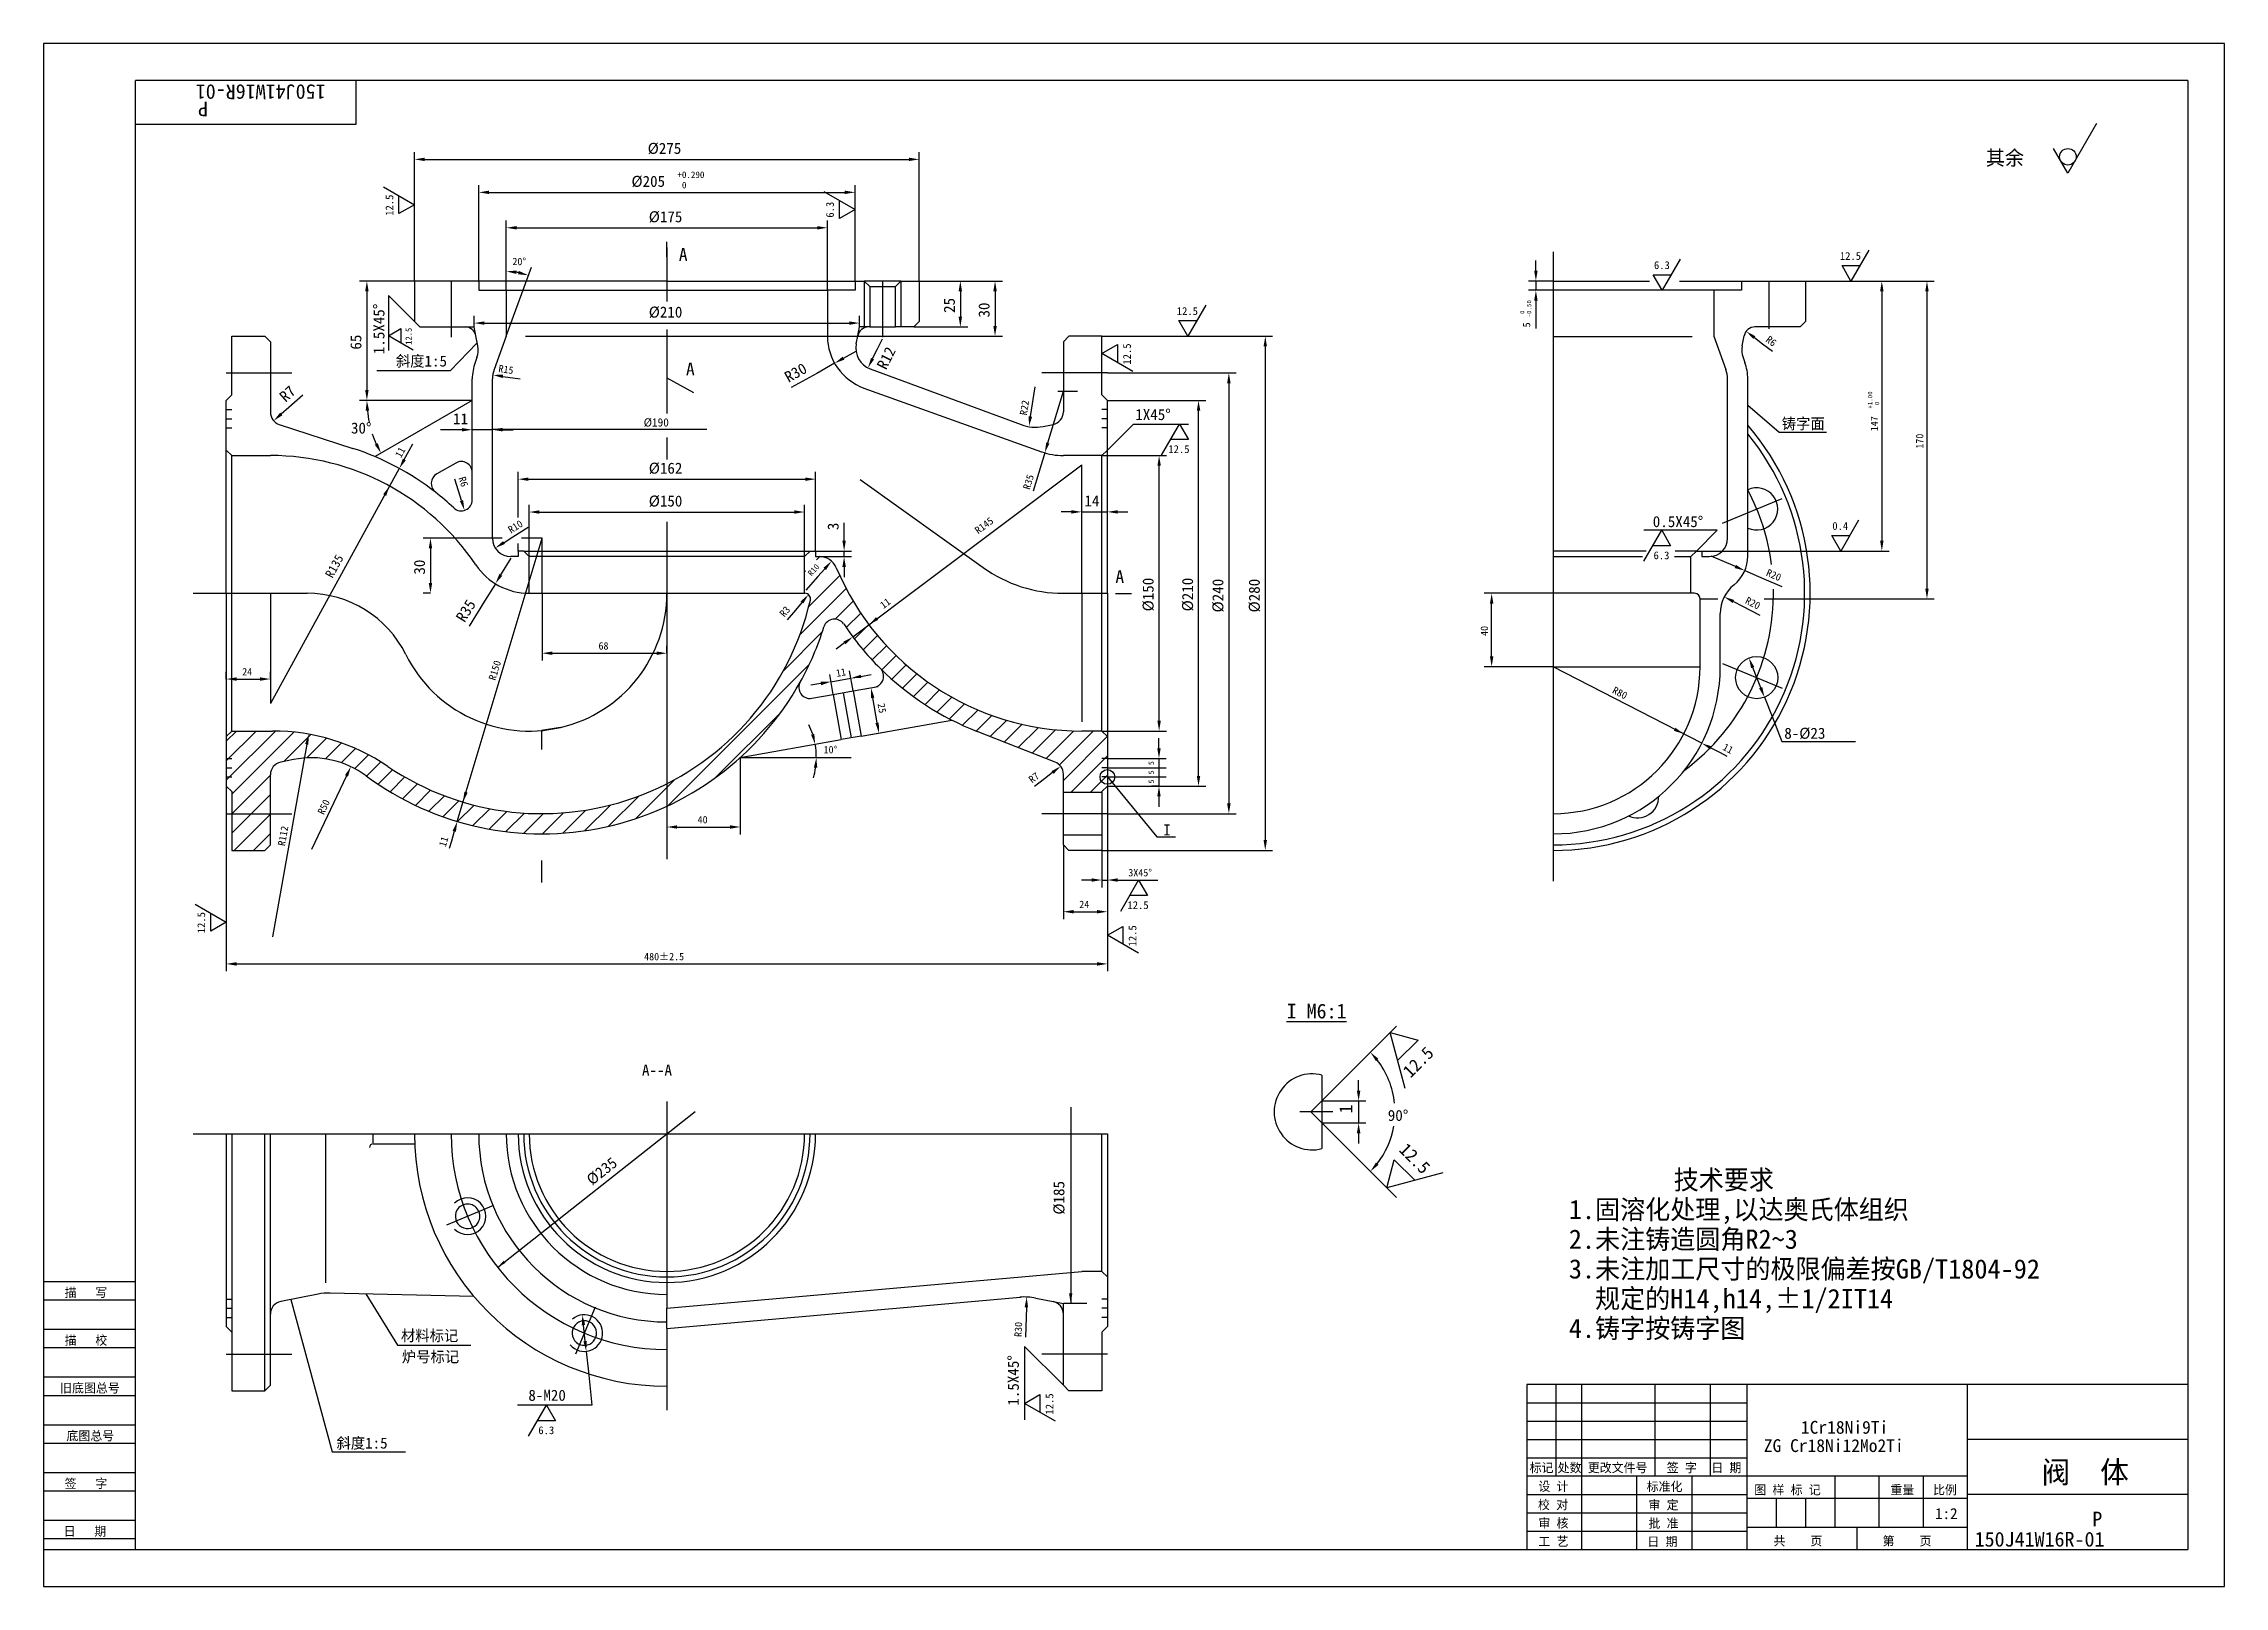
# Model space of a CAD drawing. Header units: metres. Extents: x 0 to 594, y 0 to 420.
import ezdxf

# ---------------------------------------------------------------- set-up
doc = ezdxf.new("R2010")
doc.units = ezdxf.units.M
for name, color, linetype in [('C', 6, 'Continuous'), ('D', 1, 'Continuous'), ('FL', 5, 'Continuous'), ('HA', 5, 'Continuous'), ('T', 7, 'Continuous'), ('TL', 4, 'Continuous')]:
    doc.layers.add(name, color=color, linetype=linetype)

# ---------------------------------------------------------------- blocks, each defined once
blk = doc.blocks.new('TUKUN2')
at = {"layer": 'FL'}
for p, q in [((0, 420), (0, 0)), ((594, 420), (0, 420)), ((594, 0), (594, 420)), ((0, 78), (25, 78)), ((0, 70), (25, 70)), ((0, 65), (25, 65)), ((0, 57), (25, 57)), ((412, 30), (412, 55)), ((419, 10), (419, 55)), ((439, 30), (439, 55)), ((454, 30), (454, 55)), ((0, 52), (25, 52)), ((404, 50), (464, 50)), ((0, 44), (25, 44)), ((404, 45), (464, 45)), ((0, 39), (25, 39)), ((404, 40), (464, 40)), ((0, 31), (25, 31)), ((404, 35), (464, 35)), ((449, 10), (449, 30)), ((0, 26), (25, 26)), ((404, 25), (464, 25)), ((0, 18), (25, 18)), ((404, 20), (464, 20)), ((0, 13), (25, 13)), ((404, 15), (464, 15)), ((0, 0), (594, 0))]:
    blk.add_line(p, q, dxfattribs=at)
at = {"layer": 'TL'}
for p, q in [((25, 10), (25, 410)), ((584, 410), (25, 410)), ((85, 410), (85, 398)), ((584, 410), (584, 10)), ((85, 398), (25, 398)), ((0, 83), (25, 83)), ((404, 55), (404, 10)), ((584, 55), (404, 55)), ((464, 10), (464, 55)), ((524, 10), (524, 55)), ((584, 40), (524, 40)), ((524, 30), (404, 30)), ((434, 10), (434, 30)), ((488, 16), (488, 30)), ((500, 16), (500, 30)), ((512, 16), (512, 30)), ((464, 24), (524, 24)), ((472, 16), (472, 24)), ((480, 16), (480, 24)), ((584, 25), (524, 25)), ((524, 16), (464, 16)), ((494, 10), (494, 16)), ((0, 10), (584, 10))]:
    blk.add_line(p, q, dxfattribs=at)
at = {"layer": 'T'}
for s, p in [('描   写', (5.74, 78.76)), ('描   校', (5.74, 65.76)), ('旧底图总号', (4.49, 52.76)), ('底图总号', (6.22, 39.76)), ('标记', (404.75, 31.07)), ('处数', (412.38, 31.07)), ('更改文件号', (420.61, 31.07)), ('签 字', (442.1, 31.07)), ('日 期', (454.23, 31.07)), ('签   字', (5.74, 26.76)), ('校 对', (407.05, 20.99)), ('设 计', (407.14, 25.99)), ('标准化', (436.65, 25.93)), ('审 定', (437.13, 20.93)), ('图 样 标 记', (465.95, 25.04)), ('重量', (503.03, 25.04)), ('比例', (514.64, 25.04)), ('审 核', (407.14, 15.99)), ('批 准', (437.13, 15.93)), ('日   期', (5.45, 13.76)), ('工 艺', (407.14, 10.99)), ('日 期', (436.84, 10.93)), ('共    页', (471.18, 11.13)), ('第    页', (500.9, 11.13))]:
    blk.add_text(s, height=2.5, dxfattribs=at).set_placement(p)

msp = doc.modelspace()

# ---------------------------------------------------------------- linework, layer by layer
for p, q in [((210.53, 279.47), (211.42, 280.36)), ((207.26, 276.2), (207.55, 276.49)), ((208.41, 266.75), (216.84, 275.18)), ((205.97, 259.01), (218.59, 271.62)), ((215.61, 263.34), (220.49, 268.22)), ((218.59, 261.02), (222.55, 264.98)), ((220.83, 257.95), (224.75, 261.87)), ((201.45, 249.18), (212.1, 259.83)), ((223.19, 255.01), (227.09, 258.91)), ((225.68, 252.2), (229.58, 256.09)), ((170.16, 212.58), (208.54, 250.96)), ((228.31, 249.52), (232.19, 253.41)), ((231.05, 246.96), (234.95, 250.86)), ((233.93, 244.54), (237.85, 248.45)), ((236.94, 242.24), (240.88, 246.18)), ((240.08, 240.08), (244.06, 244.06)), ((183.22, 220.35), (200.78, 237.9)), ((243.35, 238.05), (247.38, 242.08)), ((246.77, 236.16), (250.86, 240.26)), ((250.33, 234.42), (254.51, 238.6)), ((49.76, 219.46), (63.15, 232.86)), ((49.76, 224.77), (57.86, 232.86)), ((49.76, 230.07), (52.55, 232.86)), ((51.26, 215.66), (68.16, 232.56)), ((65.45, 224.55), (72.78, 231.88)), ((254.05, 232.84), (258.32, 237.11)), ((257.86, 231.34), (262.32, 235.8)), ((261.67, 229.85), (266.53, 234.71)), ((265.47, 228.35), (270.96, 233.83)), ((269.28, 226.86), (275.64, 233.21)), ((273.09, 225.36), (280.63, 232.9)), ((276.69, 223.66), (285.9, 232.86)), ((71.74, 225.54), (77.09, 230.89)), ((76.78, 225.28), (81.13, 229.62)), ((81.05, 224.23), (84.92, 228.11)), ((84.75, 222.63), (88.5, 226.38)), ((277.76, 219.42), (289.73, 231.39)), ((279.75, 216.11), (289.76, 226.12)), ((51.26, 210.36), (61.76, 220.86)), ((87.99, 220.57), (91.87, 224.45)), ((91.11, 218.38), (95.08, 222.36)), ((94.35, 216.33), (98.37, 220.35)), ((285.06, 216.11), (289.76, 220.82)), ((51.26, 205.05), (61.76, 215.55)), ((97.74, 214.41), (101.81, 218.49)), ((101.26, 212.63), (105.41, 216.78)), ((104.93, 211), (109.17, 215.24)), ((108.76, 209.53), (113.1, 213.87)), ((153.9, 206.94), (162.12, 215.15)), ((161.29, 209.02), (171.94, 219.67)), ((51.87, 200.36), (61.76, 210.25)), ((112.76, 208.22), (117.23, 212.69)), ((116.94, 207.1), (121.56, 211.72)), ((121.32, 206.17), (126.13, 210.99)), ((125.92, 205.47), (130.97, 210.52)), ((130.77, 205.02), (136.12, 210.37)), ((135.92, 204.86), (141.65, 210.6)), ((141.42, 205.06), (147.68, 211.32)), ((147.37, 205.71), (154.38, 212.71)), ((57.18, 200.36), (61.76, 204.95))]:
    msp.add_line(p, q)
at = {"layer": 'C'}
for p, q in [((169.76, 364.47), (169.76, 349.84)), ((411.18, 363.36), (411.18, 210.36)), ((111.01, 355.36), (111.01, 340.12)), ((228.51, 355.36), (228.51, 340.12)), ((469.93, 355.36), (469.93, 342.4)), ((169.76, 342.17), (169.76, 319.32)), ((49.76, 330.36), (67.65, 330.36)), ((289.76, 330.36), (271.86, 330.36)), ((49.76, 320.36), (51.26, 320.36)), ((49.76, 317.86), (51.26, 317.86)), ((49.76, 315.36), (51.26, 315.36)), ((289.76, 320.36), (288.26, 320.36)), ((289.76, 317.86), (288.26, 317.86)), ((289.76, 315.36), (288.26, 315.36)), ((169.76, 312.78), (169.76, 306.75)), ((222.42, 301.38), (255.92, 277.38)), ((457.32, 289.47), (473.54, 296.2)), ((169.76, 289.81), (169.76, 198)), ((40.76, 270.36), (71.79, 270.36)), ((277.76, 270.36), (289.76, 270.36)), ((457.32, 251.26), (473.54, 244.53)), ((217.78, 243.3), (219.95, 230.99)), ((49.76, 225.36), (51.26, 225.36)), ((49.76, 222.86), (51.26, 222.86)), ((49.76, 220.36), (51.26, 220.36)), ((289.76, 225.36), (288.26, 225.36)), ((289.76, 222.86), (288.26, 222.86)), ((289.76, 220.36), (288.26, 220.36)), ((49.76, 210.36), (67.65, 210.36)), ((289.76, 210.36), (271.86, 210.36)), ((411.18, 210.36), (411.18, 204.86)), ((411.18, 204.86), (411.18, 192)), ((169.76, 132), (169.76, 75.73)), ((40.76, 123.23), (169.76, 123.23)), ((169.76, 123.23), (289.76, 123.23)), ((122.51, 103.66), (109.71, 98.35)), ((49.76, 78.23), (51.26, 78.23)), ((289.76, 78.23), (288.26, 78.23)), ((49.76, 75.73), (51.26, 75.73)), ((49.76, 73.23), (51.26, 73.23)), ((150.19, 75.98), (144.88, 63.18)), ((169.76, 70.21), (169.76, 75.73)), ((289.76, 75.73), (288.26, 75.73)), ((289.76, 73.23), (288.26, 73.23)), ((169.76, 70.21), (169.76, 48)), ((49.76, 63.23), (67.65, 63.23)), ((289.76, 63.23), (271.86, 63.23))]:
    msp.add_line(p, q, dxfattribs=at)
msp.add_lwpolyline([(351.18, 129.18), (342.18, 129.18)], dxfattribs=at)
for centre, radius, start, end in [((411.18, 270.36), 60, 7.5, 27.95), ((277.76, 307.86), 37.5, 234.38, 270), ((71.79, 240.36), 30, 26.39, 90), ((132.26, 270.36), 37.5, 206.39, 0), ((411.18, 270.36), 60, 306.48, 1.07), ((169.76, 123.23), 58.75, 180, 270)]:
    msp.add_arc(centre, radius, start, end, dxfattribs=at)
at = {"layer": 'D'}
for p, q in [((559.18, 398.22), (551.38, 384.7)), ((101.01, 355.36), (101.01, 390.49)), ((103.81, 388.49), (235.71, 388.49)), ((238.51, 355.36), (238.51, 390.49)), ((551.38, 384.7), (547.47, 391.46)), ((92.56, 381.04), (101.01, 376.16)), ((118.51, 355.36), (118.51, 381.51)), ((221.01, 355.36), (221.01, 381.51)), ((96.78, 373.73), (96.78, 378.6)), ((101.01, 376.16), (96.78, 373.73)), ((121.31, 379.51), (218.21, 379.51)), ((212.56, 379.73), (221.01, 374.85)), ((216.78, 372.41), (216.78, 377.29)), ((221.01, 374.85), (216.78, 372.41)), ((126.01, 352.86), (126.01, 371.87)), ((128.81, 369.87), (210.71, 369.87)), ((213.51, 352.86), (213.51, 371.87)), ((497.17, 363.81), (492.29, 355.36)), ((126.01, 340.36), (132.85, 359.16)), ((406.47, 358.16), (406.47, 360.96)), ((440.85, 352.86), (438.41, 357.09)), ((438.41, 357.09), (443.29, 357.09)), ((445.73, 361.31), (440.85, 352.86)), ((489.85, 359.59), (494.73, 359.59)), ((492.29, 355.36), (489.85, 359.59)), ((101.01, 355.36), (86.05, 355.36)), ((88.05, 352.56), (88.05, 325.66)), ((93.94, 351.44), (93.94, 336.44)), ((95.35, 350.02), (93.94, 351.44)), ((238.51, 355.36), (251.7, 355.36)), ((249.7, 352.56), (249.7, 345.66)), ((251.7, 355.36), (261.15, 355.36)), ((259.15, 352.56), (259.15, 343.15)), ((411.18, 355.36), (404.47, 355.36)), ((411.18, 352.86), (404.47, 352.86)), ((406.47, 355.36), (406.47, 352.86)), ((479.93, 355.36), (502.69, 355.36)), ((500.69, 352.56), (500.69, 284.66)), ((502.69, 355.36), (514.99, 355.36)), ((512.99, 352.56), (512.99, 271.66)), ((97.47, 347.9), (95.35, 350.02)), ((101.01, 344.36), (97.47, 347.9)), ((117.26, 342.86), (117.26, 345.92)), ((222.26, 342.86), (222.26, 345.92)), ((311.68, 340.36), (309.24, 344.59)), ((309.24, 344.59), (314.12, 344.59)), ((316.56, 348.81), (311.68, 340.36)), ((406.47, 350.06), (406.47, 347.26)), ((406.47, 347.26), (406.47, 345.84)), ((406.47, 345.84), (406.47, 342.42)), ((93.94, 340.46), (97.32, 342.41)), ((100.7, 336.55), (93.94, 340.46)), ((97.32, 342.41), (97.32, 338.51)), ((114.8, 342.86), (117.26, 342.86)), ((117.74, 340.45), (117.26, 342.86)), ((120.06, 343.92), (219.46, 343.92)), ((205.16, 340.35), (261.15, 340.35)), ((221.78, 340.45), (222.26, 342.86)), ((224.72, 342.86), (222.26, 342.86)), ((227.05, 336.75), (228.49, 339.64)), ((237.01, 342.86), (251.7, 342.86)), ((288.26, 340.36), (334.76, 340.36)), ((465.98, 339.99), (468.22, 338.3)), ((118.11, 338.58), (110.74, 330.91)), ((215.44, 332.99), (210.57, 330.24)), ((217.88, 334.37), (221.34, 336.32)), ((225.8, 334.24), (227.05, 336.75)), ((288.26, 335.65), (292.48, 338.08)), ((296.71, 330.77), (288.26, 335.65)), ((292.48, 338.08), (292.48, 333.21)), ((332.76, 337.56), (332.76, 203.16)), ((468.22, 338.3), (470.87, 336.29)), ((110.74, 330.91), (90.74, 330.91)), ((125.11, 329.41), (129.76, 328.74)), ((210.57, 330.24), (203.65, 326.34)), ((289.76, 330.36), (324.84, 330.36)), ((322.84, 327.56), (322.84, 213.16)), ((64.74, 319.18), (66.83, 321.04)), ((66.83, 321.04), (70.63, 324.43)), ((116.76, 322.86), (86.05, 322.86)), ((268.8, 318.49), (270.06, 326.59)), ((273.52, 311.29), (277.76, 325.36)), ((276.26, 325.36), (281.61, 325.36)), ((289.76, 322.86), (316.58, 322.86)), ((464.18, 321.56), (472.72, 314.22)), ((111.16, 314.88), (108.07, 314.88)), ((113.96, 314.88), (111.16, 314.88)), ((122.26, 314.88), (116.76, 314.88)), ((180.65, 314.96), (122.26, 314.96)), ((125.06, 314.88), (127.86, 314.88)), ((289.76, 309.36), (296.83, 316.44)), ((296.83, 316.44), (311.83, 316.44)), ((304.51, 307.99), (309.39, 316.44)), ((309.39, 316.44), (311.83, 312.21)), ((314.58, 220.66), (314.58, 320.06)), ((98.25, 306.8), (99.6, 309.26)), ((99.6, 309.26), (100.6, 311.09)), ((311.83, 312.21), (306.95, 312.21)), ((472.72, 314.22), (485.64, 314.22)), ((96.88, 304.36), (61.76, 240.36)), ((129.26, 290.97), (129.26, 303.43)), ((210.26, 281.86), (210.26, 303.43)), ((220.4, 258.51), (282.76, 305.36)), ((271.1, 303.24), (269.57, 298.14)), ((272.72, 308.61), (271.1, 303.24)), ((288.26, 307.86), (305.84, 307.86)), ((303.84, 235.66), (303.84, 305.06)), ((113, 298.28), (112.03, 301.46)), ((113.82, 295.6), (113, 298.28)), ((132.06, 301.43), (207.46, 301.43)), ((132.26, 280.36), (132.26, 294.48)), ((135.06, 292.48), (204.46, 292.48)), ((207.26, 280.36), (207.26, 294.48)), ((279.96, 292.52), (277.16, 292.52)), ((282.76, 292.52), (282.76, 294.52)), ((282.76, 292.52), (289.76, 292.52)), ((289.76, 292.52), (289.76, 294.52)), ((292.56, 292.52), (295.36, 292.52)), ((124.88, 285.36), (103.37, 285.36)), ((112.66, 208.25), (135.76, 285.36)), ((125.4, 284.19), (127.77, 285.69)), ((127.77, 285.69), (131.94, 288.34)), ((135.76, 285.36), (130.18, 285.36)), ((135.76, 270.36), (135.76, 285.36)), ((218.04, 287.46), (218.04, 289.55)), ((218.04, 284.66), (218.04, 287.46)), ((455.84, 287.52), (435.84, 287.52)), ((435.85, 279.07), (440.73, 287.52)), ((440.73, 287.52), (443.17, 283.3)), ((450.18, 281.86), (455.84, 287.52)), ((489.49, 281.86), (487.05, 286.09)), ((487.05, 286.09), (491.93, 286.09)), ((494.37, 290.31), (489.49, 281.86)), ((105.37, 282.56), (105.37, 273.16)), ((124.53, 275.36), (127.33, 279.9)), ((129.26, 281.86), (129.26, 283.92)), ((210.26, 281.86), (220.04, 281.86)), ((210.26, 280.36), (220.04, 280.36)), ((218.04, 280.36), (218.04, 281.86)), ((443.17, 283.3), (438.29, 283.3)), ((451.68, 281.86), (502.69, 281.86)), ((460.8, 277.64), (454.18, 280.48)), ((210.9, 274.92), (207.63, 271.21)), ((212.76, 277.01), (210.9, 274.92)), ((218.04, 277.56), (218.04, 274.76)), ((463.37, 276.54), (468.52, 274.34)), ((468.52, 274.34), (473.42, 272.24)), ((61.76, 270.36), (61.76, 240.36)), ((105.37, 270.36), (103.37, 270.36)), ((120.11, 268.21), (115.94, 261.45)), ((123.06, 272.97), (120.11, 268.21)), ((135.76, 270.36), (135.76, 252.04)), ((206.55, 267.87), (204.76, 265.72)), ((411.18, 270.36), (392.42, 270.36)), ((394.42, 253.16), (394.42, 267.56)), ((451.18, 268.86), (456.02, 268.86)), ((460.26, 268.12), (462.76, 266.86)), ((468.62, 268.86), (514.99, 268.86)), ((204.76, 265.72), (202.56, 263.09)), ((462.76, 266.86), (467.51, 264.44)), ((169.76, 254.04), (169.76, 256.04)), ((218.16, 256.83), (215.92, 255.14)), ((138.56, 254.04), (166.96, 254.04)), ((411.18, 250.36), (392.42, 250.36)), ((451.64, 229.55), (411.18, 250.36)), ((411.18, 250.36), (451.18, 250.36)), ((467.7, 244.66), (465.53, 250.15)), ((49.76, 247.01), (49.76, 249.01)), ((52.56, 247.01), (58.96, 247.01)), ((61.76, 247.01), (61.76, 249.01)), ((211.71, 245.8), (208.95, 245.32)), ((215.08, 242.82), (214.12, 248.26)), ((214.46, 246.29), (219.88, 247.24)), ((220.49, 243.78), (219.53, 249.21)), ((220.49, 243.78), (227.32, 244.98)), ((222.64, 247.73), (225.4, 248.22)), ((227.04, 235.08), (225.84, 241.87)), ((468.73, 242.06), (470.79, 236.85)), ((222.66, 231.47), (229.49, 232.67)), ((288.26, 232.86), (305.84, 232.86)), ((470.79, 236.85), (473.49, 230.04)), ((71.68, 229.24), (62.35, 176.86)), ((303.8, 228.16), (303.8, 230.96)), ((454.13, 228.27), (456.62, 226.99)), ((456.62, 226.99), (458.48, 226.03)), ((473.49, 230.04), (493.49, 230.04)), ((82.49, 220.63), (72.99, 200.57)), ((189.76, 225.66), (219.98, 225.66)), ((189.76, 225.66), (189.76, 204.73)), ((272.6, 219.86), (269.88, 217.77)), ((274.81, 221.57), (272.6, 219.86)), ((289.76, 225.36), (305.8, 225.36)), ((289.76, 222.86), (305.8, 222.86)), ((289.76, 220.36), (303.26, 204.02)), ((289.76, 220.36), (305.8, 220.36)), ((303.8, 225.36), (303.8, 217.86)), ((49.76, 217.86), (49.76, 167.46)), ((289.76, 217.86), (289.76, 190.3)), ((289.76, 217.86), (316.58, 217.86)), ((303.8, 217.86), (301.8, 217.86)), ((303.8, 215.06), (303.8, 212.26)), ((169.76, 212.4), (169.76, 204.73)), ((289.76, 210.36), (324.84, 210.36)), ((111.06, 202.88), (110.46, 200.88)), ((111.86, 205.57), (111.06, 202.88)), ((172.56, 206.73), (186.96, 206.73)), ((303.26, 204.02), (308.26, 204.02)), ((277.76, 201.86), (277.76, 181.67)), ((288.26, 200.36), (334.76, 200.36)), ((288.26, 200.36), (288.26, 190.3)), ((285.46, 192.3), (282.66, 192.3)), ((288.26, 192.3), (289.76, 192.3)), ((289.76, 190.3), (289.76, 181.67)), ((292.56, 192.3), (295.36, 192.3)), ((293.38, 183.85), (298.26, 192.3)), ((295.36, 192.3), (303.45, 192.3)), ((298.26, 192.3), (300.7, 188.07)), ((41.31, 185.73), (49.76, 180.85)), ((300.7, 188.07), (295.82, 188.07)), ((45.53, 178.41), (45.53, 183.29)), ((49.76, 180.85), (45.53, 178.41)), ((280.56, 183.67), (286.96, 183.67)), ((289.76, 181.67), (289.76, 167.46)), ((289.76, 177.25), (293.98, 179.69)), ((293.98, 179.69), (293.98, 174.81)), ((298.21, 172.37), (289.76, 177.25)), ((52.56, 169.46), (286.96, 169.46)), ((348.18, 132.18), (368.52, 152.52)), ((366.76, 150.76), (374.39, 148.72)), ((370.85, 135.5), (366.76, 150.76)), ((374.39, 148.72), (368.81, 143.13)), ((358.18, 134.98), (358.18, 137.78)), ((348.18, 132.18), (360.18, 132.18)), ((358.18, 132.18), (358.18, 126.18)), ((123.63, 86.84), (177.45, 129.29)), ((279.76, 130.46), (279.76, 76.98)), ((348.18, 126.18), (368.52, 105.85)), ((348.18, 126.18), (360.18, 126.18)), ((358.18, 123.38), (358.18, 120.58)), ((365.84, 108.52), (367.89, 116.16)), ((367.89, 116.16), (373.48, 110.57)), ((381.11, 112.61), (365.84, 108.52)), ((67.3, 78.09), (78.6, 36.59)), ((87.75, 79.64), (96.41, 65.62)), ((274.94, 77.54), (277.76, 76.98)), ((267.59, 73.17), (267.41, 67.85)), ((267.68, 75.97), (267.59, 73.17)), ((277.76, 74.11), (277.76, 76.98)), ((284.16, 76.98), (277.76, 76.98)), ((96.41, 65.62), (116.41, 65.62)), ((147.51, 66.76), (147.04, 71.14)), ((147.8, 63.98), (148.4, 58.41)), ((267.15, 65.33), (267.15, 45.33)), ((277.76, 54.73), (267.15, 65.33)), ((148.4, 58.41), (149.36, 49.32)), ((149.36, 49.32), (129.06, 49.32)), ((132.1, 40.87), (136.98, 49.32)), ((136.98, 49.32), (139.41, 45.1)), ((267.15, 49.82), (271.38, 52.26)), ((275.6, 44.94), (267.15, 49.82)), ((271.38, 52.26), (271.38, 47.38)), ((139.41, 45.1), (134.54, 45.1)), ((78.6, 36.59), (98.6, 36.59))]:
    msp.add_line(p, q, dxfattribs=at)
for centre, radius in [((551.38, 389.2), 2.25), ((289.76, 220.36), 2)]:
    msp.add_circle(centre, radius, dxfattribs=at)
for centre, radius, start, end in [((126.01, 340.36), 17.62, 79.11, 80.89), ((116.76, 322.86), 28.71, 185.59, 191.9), ((116.76, 322.86), 28.71, 198.48, 204.41), ((189.76, 225.66), 20.71, 17.75, 25.51), ((189.76, 225.66), 20.71, 0, 10), ((189.76, 225.66), 20.71, 344.49, 352.25), ((345.18, 129.18), 22.93, 5.83, 38), ((345.18, 129.18), 22.93, 322, 350.18)]:
    msp.add_arc(centre, radius, start, end, dxfattribs=at)
for points in [[(103.81, 388.96), (103.81, 388.03), (101.01, 388.49)], [(235.71, 388.96), (235.71, 388.03), (238.51, 388.49)], [(121.31, 379.98), (121.31, 379.05), (118.51, 379.51)], [(218.21, 379.98), (218.21, 379.05), (221.01, 379.51)], [(128.81, 370.33), (128.81, 369.4), (126.01, 369.87)], [(210.71, 370.33), (210.71, 369.4), (213.51, 369.87)], [(128.76, 357.3), (128.84, 358.23), (126.01, 357.99)], [(129.46, 358.12), (129.21, 357.22), (132.04, 356.93)], [(406, 358.16), (406.93, 358.16), (406.47, 355.36)], [(87.59, 352.56), (88.52, 352.56), (88.05, 355.36)], [(249.23, 352.56), (250.16, 352.56), (249.7, 355.36)], [(258.69, 352.56), (259.62, 352.56), (259.15, 355.36)], [(406, 350.06), (406.93, 350.06), (406.47, 352.86)], [(500.23, 352.56), (501.16, 352.56), (500.69, 355.36)], [(512.53, 352.56), (513.46, 352.56), (512.99, 355.36)], [(249.23, 345.66), (250.16, 345.66), (249.7, 342.86)], [(120.06, 344.39), (120.06, 343.46), (117.26, 343.92)], [(219.46, 344.39), (219.46, 343.46), (222.26, 343.92)], [(258.69, 343.15), (259.62, 343.15), (259.15, 340.35)], [(332.29, 337.56), (333.22, 337.56), (332.76, 340.36)], [(465.7, 339.61), (466.26, 340.36), (463.75, 341.67)], [(218.11, 333.96), (217.65, 334.78), (215.44, 332.99)], [(226.21, 334.04), (225.38, 334.45), (224.54, 331.74)], [(125.04, 328.95), (125.17, 329.87), (122.34, 329.81)], [(322.37, 327.56), (323.31, 327.56), (322.84, 330.36)], [(87.59, 325.66), (88.52, 325.66), (88.05, 322.86)], [(87.72, 320.05), (88.66, 320.09), (88.05, 322.86)], [(314.11, 320.06), (315.05, 320.06), (314.58, 322.86)], [(65.05, 318.83), (64.43, 319.53), (62.64, 317.32)], [(113.96, 315.35), (113.96, 314.42), (116.76, 314.88)], [(125.06, 314.51), (122.26, 314.96), (125.06, 315.41)], [(125.06, 315.35), (125.06, 314.42), (122.26, 314.88)], [(269.26, 318.42), (268.34, 318.56), (268.37, 315.72)], [(91.03, 311.22), (90.2, 310.79), (91.9, 308.51)], [(273.97, 311.15), (273.08, 311.42), (272.72, 308.61)], [(97.84, 307.03), (98.66, 306.58), (96.9, 304.35)], [(303.38, 305.06), (304.31, 305.06), (303.84, 307.86)], [(93.3, 296.86), (92.48, 297.31), (94.23, 299.54)], [(132.06, 301.89), (132.06, 300.96), (129.26, 301.43)], [(207.46, 301.89), (207.46, 300.96), (210.26, 301.43)], [(113.37, 295.46), (114.26, 295.74), (114.63, 292.92)], [(135.06, 292.95), (135.06, 292.01), (132.26, 292.48)], [(204.46, 292.95), (204.46, 292.01), (207.26, 292.48)], [(279.96, 292.98), (279.96, 292.05), (282.76, 292.52)], [(292.56, 292.98), (292.56, 292.05), (289.76, 292.52)], [(104.91, 282.56), (105.84, 282.56), (105.37, 285.36)], [(125.65, 283.79), (125.15, 284.58), (123.04, 282.69)], [(217.57, 284.66), (218.51, 284.66), (218.04, 281.86)], [(217.57, 277.56), (218.51, 277.56), (218.04, 280.36)], [(500.23, 284.66), (501.16, 284.66), (500.69, 281.86)], [(124.92, 275.11), (124.13, 275.6), (123.06, 272.97)], [(213.11, 276.7), (212.41, 277.32), (214.61, 279.11)], [(460.62, 277.22), (460.98, 278.07), (463.37, 276.54)], [(104.91, 273.16), (105.84, 273.16), (105.37, 270.36)], [(206.91, 267.57), (206.19, 268.17), (208.34, 270.02)], [(393.96, 267.56), (394.89, 267.56), (394.42, 270.36)], [(460.05, 267.71), (460.47, 268.54), (457.76, 269.39)], [(512.53, 271.66), (513.46, 271.66), (512.99, 268.86)], [(227.32, 263.12), (226.76, 263.87), (224.8, 261.81)], [(217.88, 257.2), (218.44, 256.45), (220.4, 258.51)], [(138.56, 254.51), (138.56, 253.57), (135.76, 254.04)], [(166.96, 254.51), (166.96, 253.57), (169.76, 254.04)], [(393.96, 253.16), (394.89, 253.16), (394.42, 250.36)], [(465.09, 249.97), (465.96, 250.32), (464.5, 252.75)], [(52.56, 247.47), (52.56, 246.54), (49.76, 247.01)], [(58.96, 247.47), (58.96, 246.54), (61.76, 247.01)], [(211.63, 246.26), (211.79, 245.34), (214.46, 246.29)], [(222.56, 248.19), (222.72, 247.27), (219.88, 247.24)], [(226.3, 241.96), (225.38, 241.79), (225.35, 244.63)], [(467.27, 244.49), (468.13, 244.83), (468.73, 242.06)], [(72.14, 229.16), (71.22, 229.32), (72.17, 232)], [(209.93, 232.09), (209.03, 231.87), (210.15, 229.26)], [(227.49, 235.16), (226.58, 235), (227.52, 232.32)], [(303.38, 235.66), (304.31, 235.66), (303.84, 232.86)], [(444.05, 232.93), (444.47, 233.76), (446.75, 232.06)], [(303.34, 228.16), (304.27, 228.16), (303.8, 225.36)], [(454.34, 228.68), (453.92, 227.85), (451.64, 229.55)], [(82.91, 220.43), (82.07, 220.83), (83.69, 223.16)], [(209.81, 222.9), (210.74, 222.84), (210.47, 225.66)], [(275.1, 221.2), (274.53, 221.94), (277.03, 223.28)], [(314.11, 220.66), (315.05, 220.66), (314.58, 217.86)], [(115.49, 216.07), (114.6, 216.33), (114.24, 213.52)], [(303.34, 215.06), (304.27, 215.06), (303.8, 217.86)], [(111.41, 205.7), (112.31, 205.43), (112.66, 208.25)], [(322.37, 213.16), (323.31, 213.16), (322.84, 210.36)], [(172.56, 207.2), (172.56, 206.27), (169.76, 206.73)], [(186.96, 207.2), (186.96, 206.27), (189.76, 206.73)], [(332.29, 203.16), (333.22, 203.16), (332.76, 200.36)], [(285.46, 192.76), (285.46, 191.83), (288.26, 192.3)], [(292.56, 192.76), (292.56, 191.83), (289.76, 192.3)], [(280.56, 184.13), (280.56, 183.2), (277.76, 183.67)], [(286.96, 184.13), (286.96, 183.2), (289.76, 183.67)], [(52.56, 169.93), (52.56, 168.99), (49.76, 169.46)], [(286.96, 169.93), (286.96, 168.99), (289.76, 169.46)], [(362.9, 142.99), (363.6, 143.61), (361.4, 145.4)], [(357.71, 134.98), (358.65, 134.98), (358.18, 132.18)], [(357.71, 123.38), (358.65, 123.38), (358.18, 126.18)], [(363.6, 114.76), (362.9, 115.37), (361.4, 112.97)], [(125.33, 88.68), (123.63, 86.84), (125.81, 88.06)], [(268.15, 75.96), (267.21, 75.99), (267.77, 78.77)], [(280.21, 79.78), (279.76, 76.98), (279.31, 79.78)], [(146.58, 71.09), (147.51, 71.19), (146.75, 73.92)], [(147.04, 66.71), (147.97, 66.81), (147.8, 63.98)]]:
    msp.add_solid(points, dxfattribs=at)
at = {"layer": 'FL'}
for p, q in [((223.51, 355.36), (223.51, 342.61)), ((233.51, 355.36), (233.51, 342.86))]:
    msp.add_line(p, q, dxfattribs=at)
for centre, start, end in [((115.48, 100.75), 225, 135), ((147.28, 68.95), 220, 130)]:
    msp.add_arc(centre, 5, start, end, dxfattribs=at)
at = {"layer": 'HA'}
msp.add_arc((345.53, 129.18), 10.35, 75.14, 284.86, dxfattribs=at)
at = {"layer": 'TL'}
for p, q in [((169.76, 362), (169.76, 366)), ((118.51, 355.36), (101.01, 355.36)), ((101.01, 355.36), (101.01, 344.36)), ((169.76, 355.36), (118.51, 355.36)), ((118.51, 355.36), (118.51, 352.86)), ((118.51, 352.86), (126.01, 352.86)), ((126.01, 352.86), (213.51, 352.86)), ((126.01, 352.86), (126.01, 340.36)), ((169.76, 355.36), (221.01, 355.36)), ((213.51, 352.86), (213.51, 340.36)), ((221.01, 352.86), (213.51, 352.86)), ((221.01, 355.36), (223.51, 355.36)), ((221.01, 355.36), (221.01, 352.86)), ((225.01, 353.86), (223.51, 355.36)), ((233.51, 355.36), (223.51, 355.36)), ((225.01, 353.86), (225.01, 342.86)), ((225.01, 353.86), (232.01, 353.86)), ((232.01, 353.86), (233.51, 355.36)), ((232.01, 342.86), (232.01, 353.86)), ((233.51, 355.36), (238.51, 355.36)), ((238.51, 355.36), (238.51, 344.36)), ((411.18, 355.36), (437.42, 355.36)), ((454.93, 352.86), (411.18, 352.86)), ((445.59, 355.36), (462.43, 355.36)), ((454.93, 352.86), (454.93, 340.36)), ((462.43, 352.86), (454.93, 352.86)), ((462.43, 355.36), (479.93, 355.36)), ((462.43, 355.36), (462.43, 352.86)), ((479.93, 355.36), (479.93, 344.36)), ((51.26, 340.36), (60.26, 340.36)), ((51.26, 324.36), (51.26, 340.36)), ((61.76, 338.86), (60.26, 340.36)), ((61.76, 338.86), (61.76, 319.65)), ((102.51, 342.86), (101.01, 344.36)), ((102.51, 342.86), (114.8, 342.86)), ((118.28, 337.76), (117.74, 340.45)), ((126.01, 340.36), (122.71, 331.3)), ((131.24, 340.35), (205.16, 340.35)), ((221.34, 338.28), (221.78, 340.45)), ((225.01, 342.86), (224.72, 342.86)), ((225.01, 342.86), (232.01, 342.86)), ((237.01, 342.86), (232.01, 342.86)), ((237.01, 342.86), (238.51, 344.36)), ((277.76, 338.86), (279.26, 340.36)), ((277.76, 338.86), (277.76, 319.78)), ((288.26, 340.36), (279.26, 340.36)), ((288.26, 324.36), (288.26, 340.36)), ((449.05, 340.21), (411.18, 340.21)), ((454.93, 340.36), (458.23, 331.3)), ((462.66, 337.76), (463.2, 340.45)), ((478.43, 342.86), (466.14, 342.86)), ((478.43, 342.86), (479.93, 344.36)), ((118.03, 334.53), (117.54, 333.19)), ((169.76, 334), (169.76, 329)), ((462.91, 334.53), (463.4, 333.19)), ((116.76, 303.23), (116.76, 328.74)), ((122.26, 285.36), (122.26, 328.74)), ((169.76, 329), (177, 325)), ((225.14, 331.48), (266.24, 316.28)), ((458.68, 285.36), (458.68, 328.74)), ((464.18, 303.23), (464.18, 328.74)), ((49.76, 322.86), (51.26, 324.36)), ((49.76, 309.36), (49.76, 322.86)), ((116.76, 322.86), (90.27, 307.57)), ((223.45, 326.24), (271.85, 308.89)), ((289.76, 322.86), (288.26, 324.36)), ((289.76, 309.36), (289.76, 322.86)), ((64.18, 316.32), (84.26, 309.81)), ((272.22, 315.81), (274.94, 316.35)), ((49.76, 270.36), (49.76, 309.36)), ((51.26, 307.86), (49.76, 309.36)), ((288.26, 307.86), (289.76, 309.36)), ((289.76, 270.36), (289.76, 309.36)), ((51.26, 232.86), (51.26, 307.86)), ((51.26, 307.86), (61.76, 307.86)), ((112.26, 305.83), (107.07, 302.84)), ((116.76, 295.79), (116.76, 303.23)), ((288.26, 307.86), (277.76, 307.86)), ((282.76, 270.36), (282.76, 305.36)), ((288.26, 232.86), (288.26, 307.86)), ((464.18, 280.48), (464.18, 303.23)), ((129.26, 280.36), (127.26, 280.36)), ((130.76, 281.86), (129.26, 281.86)), ((129.26, 281.86), (129.26, 280.36)), ((130.76, 281.86), (208.76, 281.86)), ((132.26, 280.36), (130.76, 281.86)), ((207.26, 280.36), (132.26, 280.36)), ((132.26, 270.36), (132.26, 280.36)), ((207.26, 280.36), (208.76, 281.86)), ((207.26, 270.36), (207.26, 280.36)), ((208.76, 281.86), (210.26, 281.86)), ((210.26, 281.86), (210.26, 280.36)), ((210.26, 280.36), (211.3, 280.36)), ((436.46, 281.86), (411.18, 281.86)), ((411.18, 280.36), (435.55, 280.36)), ((444.23, 280.36), (448.68, 280.36)), ((450.18, 281.86), (444.4, 281.86)), ((448.68, 280.36), (450.18, 281.86)), ((448.68, 270.36), (448.68, 280.36)), ((450.18, 281.86), (451.68, 281.86)), ((451.68, 281.86), (451.68, 280.36)), ((451.68, 280.36), (453.68, 280.36)), ((49.76, 270.36), (49.76, 231.36)), ((132.26, 270.36), (132.25, 270.36)), ((132.26, 270.36), (207.26, 270.36)), ((207.26, 270.36), (207.38, 270.36)), ((282.76, 270.36), (282.76, 235.36)), ((289.76, 270.36), (289.76, 231.36)), ((291.93, 270.28), (296.33, 270.28)), ((448.68, 270.36), (411.18, 270.36)), ((448.68, 270.36), (448.69, 270.36)), ((449.68, 270.36), (448.68, 270.36)), ((451.18, 250.36), (451.18, 268.86)), ((456.68, 250.36), (456.68, 264.86)), ((215.08, 242.82), (220.49, 243.78)), ((220.49, 243.78), (226.33, 244.81)), ((220.49, 243.78), (222.66, 231.47)), ((209.23, 241.79), (215.08, 242.82)), ((215.08, 242.82), (217.25, 230.51)), ((51.26, 232.86), (49.76, 231.36)), ((51.26, 232.86), (62.35, 232.86)), ((140.81, 233.85), (135.64, 233.02)), ((135.64, 233.02), (135.64, 227.85)), ((222.66, 231.47), (247.42, 235.83)), ((275.54, 224.4), (254.24, 232.77)), ((288.26, 232.86), (282.76, 232.86)), ((288.26, 232.86), (289.76, 231.36)), ((49.76, 231.36), (49.76, 217.86)), ((189.76, 225.66), (217.25, 230.51)), ((222.66, 231.47), (217.25, 230.51)), ((289.76, 231.36), (289.76, 217.86)), ((61.76, 201.86), (61.76, 220.95)), ((68.09, 225.08), (64.57, 224.38)), ((277.76, 216.11), (277.76, 221.14)), ((49.76, 217.86), (51.26, 216.36)), ((51.26, 216.36), (51.26, 200.36)), ((277.76, 204.61), (277.76, 216.11)), ((288.26, 216.11), (277.76, 216.11)), ((289.76, 217.86), (288.26, 216.36)), ((288.26, 216.36), (288.26, 216.11)), ((288.26, 216.11), (288.26, 204.61)), ((277.76, 201.86), (277.76, 204.61)), ((277.76, 204.61), (288.26, 204.61)), ((288.26, 204.61), (288.26, 200.36)), ((51.26, 200.36), (60.26, 200.36)), ((61.76, 201.86), (60.26, 200.36)), ((135.62, 197.61), (135.62, 191.63)), ((277.76, 201.86), (279.26, 200.36)), ((288.26, 200.36), (279.26, 200.36)), ((49.76, 123.23), (49.76, 84.23)), ((51.26, 123.23), (51.26, 53.23)), ((60.26, 53.23), (60.26, 123.23)), ((61.76, 54.73), (61.76, 123.23)), ((76.85, 82.65), (76.85, 123.23)), ((89.78, 120.76), (89.78, 123.23)), ((89.78, 120.48), (101.06, 120.48)), ((132.26, 123.23), (132.25, 123.23)), ((207.26, 123.23), (207.38, 123.23)), ((288.26, 85.73), (288.26, 123.23)), ((289.76, 123.23), (289.76, 84.23)), ((49.76, 84.23), (49.76, 70.73)), ((169.76, 75.73), (282.76, 85.73)), ((288.26, 85.73), (282.76, 85.73)), ((288.26, 85.73), (289.76, 84.23)), ((289.76, 84.23), (289.76, 70.73)), ((74.74, 79.57), (64.57, 77.54)), ((117.16, 78.95), (78.03, 79.86)), ((169.76, 70.21), (265.95, 78.72)), ((270.22, 78.49), (274.94, 77.54)), ((277.76, 68.98), (277.76, 74.11)), ((49.76, 70.73), (51.26, 69.23)), ((277.76, 57.48), (277.76, 68.98)), ((289.76, 70.73), (288.26, 69.23)), ((288.26, 69.23), (288.26, 68.98)), ((288.26, 68.98), (288.26, 57.48)), ((61.76, 54.73), (60.26, 53.23)), ((277.76, 54.73), (277.76, 57.48)), ((277.76, 54.73), (279.26, 53.23)), ((288.26, 57.48), (288.26, 53.23)), ((51.26, 53.23), (60.26, 53.23)), ((288.26, 53.23), (279.26, 53.23))]:
    msp.add_line(p, q, dxfattribs=at)
for points in [[(348.18, 139.18), (348.18, 132.18), (345.18, 129.18), (348.18, 126.18), (348.18, 119.18)], [(348.18, 132.18), (348.18, 126.18)]]:
    msp.add_lwpolyline(points, dxfattribs=at)
for points in [[(89.78, 120.48, 0.41), (88.78, 119.48, 0.41)], [(118.37, 99.08, 1), (112.59, 102.41, 1), (118.37, 99.08, 1)], [(150.5, 69.81, 1), (144.06, 68.09, 1), (150.5, 69.81, 1)]]:
    msp.add_lwpolyline(points, format="xyb", dxfattribs=at)
msp.add_circle((466.61, 247.4), 5.75, dxfattribs=at)
for centre, radius, start, end in [((114.8, 339.86), 3, 11.31, 90), ((228.51, 340.36), 15, 180, 250.28), ((224.72, 339.86), 3, 90, 168.69), ((466.14, 339.86), 3, 90, 168.69), ((129.76, 328.74), 13, 160, 180), ((112.4, 336.59), 6, 340, 11.31), ((227.23, 337.11), 6, 168.69, 249.7), ((468.54, 336.59), 6, 168.69, 200), ((451.18, 328.74), 13, 0, 20), ((129.76, 328.74), 7.5, 160, 180), ((451.18, 328.74), 7.5, 0, 20), ((65.26, 319.65), 3.5, 180, 252.05), ((270.06, 326.59), 11, 249.7, 281.31), ((274.26, 319.78), 3.5, 281.31, 0), ((411.18, 270.36), 70, 270, 40.79), ((61.76, 240.36), 73, 51.98, 72.05), ((277.76, 325.36), 17.5, 250.28, 270), ((411.18, 270.36), 68.5, 270, 39.31), ((61.76, 240.36), 67.5, 33.97, 90), ((113.76, 303.23), 3, 0, 120), ((108.57, 300.24), 3, 120, 231.98), ((61.76, 240.36), 73, 46.83, 51.98), ((466.61, 293.33), 5.75, 244.97, 115.03), ((113.76, 295.79), 3, 226.83, 0), ((127.26, 285.36), 5, 180, 270), ((453.68, 285.36), 5, 270, 0), ((211.3, 275.36), 5, 22.77, 90), ((454.18, 280.48), 10, 308.68, 0), ((132.25, 287.86), 17.5, 213.97, 270), ((282.76, 305.36), 72.5, 202.77, 270), ((135.76, 285.36), 75, 235.92, 347.03), ((207.38, 268.86), 1.5, 347.03, 90), ((449.68, 268.86), 1.5, 0, 90), ((466.68, 264.86), 10, 128.68, 180), ((215.42, 260.34), 3, 33.77, 162.56), ((282.76, 305.36), 78, 213.77, 225.33), ((135.76, 285.36), 80.5, 330.89, 342.56), ((225.81, 247.76), 3, 280, 45.33), ((282.76, 305.36), 78, 225.33, 248.55), ((411.18, 250.36), 40, 270, 0), ((411.18, 250.36), 45.5, 270, 0), ((135.76, 285.36), 80.5, 233.49, 330.89), ((208.71, 244.74), 3, 150.89, 280), ((62.35, 176.86), 56, 55.92, 90), ((65.26, 220.95), 3.5, 101.31, 180), ((72.99, 200.57), 25, 53.49, 101.31), ((274.26, 221.14), 3.5, 0, 68.55), ((434.14, 214.93), 5.75, 244.55, 1.33), ((169.76, 123.23), 68.75, 180, 270), ((169.76, 123.23), 51.25, 180, 270), ((169.76, 123.23), 43.75, 180, 270), ((169.76, 123.23), 40.5, 180, 0), ((169.76, 123.23), 39, 180, 0), ((169.76, 123.23), 37.5, 180, 0), ((65.26, 74.11), 3.5, 101.31, 180), ((77.68, 64.87), 15, 88.67, 101.31), ((267.27, 63.78), 15, 78.69, 95.06), ((274.26, 74.11), 3.5, 0, 78.69)]:
    msp.add_arc(centre, radius, start, end, dxfattribs=at)

# ---------------------------------------------------------------- block references
at = {"layer": 'D'}
msp.add_blockref('TUKUN2', (0, 0), dxfattribs=at)

# ---------------------------------------------------------------- texts
for s, height, rotation, p in [('150J41W16R-01', 4, 180, (76.81, 408.87)), ('P', 4, 180, (44.78, 404.22)), ('12.5', 2.12, 90, (95.25, 373.13)), ('6.3', 2.12, 90, (215.25, 372.62)), ('25', 3, 90, (248.2, 346.69)), ('1.5X45%%d', 3, 90, (92.84, 335.46)), ('30', 3, 90, (257.65, 345.43)), (' 0', 1.2, 90, (403.33, 345.48)), ('-0.50', 1.2, 90, (405.21, 345.48)), ('65', 3, 90, (86.55, 336.69)), ('12.5', 1.7, 90, (100.25, 338.03)), ('5', 2, 90, (404.93, 342.75)), ('R6', 2, 322.94, (468.89, 339.04)), ('R30', 3, 29.43, (202.91, 327.64)), ('R12', 3, 63.45, (229.48, 331)), ('12.5', 2.12, 90, (296.15, 332.61)), ('R7', 3, 41.68, (65.9, 322.22)), ('R15', 2, 351.76, (123.79, 330.61)), ('R22', 2, 81.16, (267.82, 318.72)), ('+1.00', 1.2, 90, (498.09, 320.63)), (' 0', 1.2, 90, (499.97, 320.63)), ('147', 2, 90, (499.69, 314.47)), ('11', 2, 61.24, (97.34, 307.07)), ('170', 2, 90, (511.99, 309.73)), ('R6', 2, 286.95, (112.99, 301.75)), ('R35', 2, 73.26, (268.61, 298.43)), ('R145', 2, 36.92, (254.58, 286.4)), ('R10', 2, 32.38, (127.31, 286.58)), ('3', 3, 90, (216.54, 287.55)), ('R135', 2.4, 61.24, (78.65, 274.31)), ('30', 3, 90, (103.87, 275.44)), ('R10', 1.6, 48.53, (209.17, 274.92)), ('%%C150', 3, 90, (302.34, 265.44)), ('%%C210', 3, 90, (313.08, 265.44)), ('%%C240', 3, 90, (321.34, 265.15)), ('%%C280', 3, 90, (331.26, 265.15)), ('R20', 2, 336.83, (469, 275.22)), ('R35', 3, 58.31, (114.66, 262.23)), ('11', 2, 36.92, (228.75, 266.03)), ('R20', 2, 333.09, (463.29, 267.71)), ('R3', 2, 50.16, (201.79, 263.73)), ('40', 2, 90, (393.42, 258.75)), ('R150', 2, 73.33, (123.07, 246.49)), ('11', 2, 10, (216.01, 247.58)), ('R80', 2, 332.77, (427.09, 243.3)), ('25', 2, 280, (227.14, 240.25)), ('11', 2, 332.77, (457.16, 227.83)), ('R7', 2, 37.63, (269.27, 218.56)), ('5', 1.5, 90, (302.44, 223.56)), ('5', 1.5, 90, (302.44, 221.06)), ('R50', 2, 64.68, (76.32, 209.93)), ('5', 1.5, 90, (302.44, 218.56)), ('R112', 2, 79.9, (65.72, 201.46)), ('11', 2, 73.33, (109.5, 201.17)), ('12.5', 2.12, 90, (44, 177.81)), ('12.5', 2.12, 90, (297.65, 174.21)), ('12.5', 3.44, 45, (372.32, 138.25)), ('1', 3.5, 90, (356.43, 128.77)), ('12.5', 3.44, 315, (368.97, 118.6)), ('%%C235', 3, 38.27, (149.36, 109.05)), ('%%C185', 3, 90, (278.04, 101.21)), ('R30', 2, 88.1, (266.41, 67.88)), ('1.5X45%%d', 3, 90, (265.63, 49.2)), ('12.5', 2.12, 90, (275.04, 46.78))]:
    msp.add_text(s, height=height, rotation=rotation, dxfattribs=at).set_placement(p)
for s, height, p in [('%%C275', 3, (164.54, 389.99)), ('其余', 4, (529.02, 386.9)), ('%%C205', 3, (160.12, 381.01)), ('+0.290', 1.8, (172.64, 383.41)), (' 0', 1.8, (172.64, 380.59)), ('%%C175', 3, (164.83, 371.37)), ('A', 3.5, (173.02, 360.82)), ('12.5', 2.12, (489.26, 361.13)), ('20%%d', 2, (127.69, 359.69)), ('6.3', 2.12, (438.62, 358.63)), ('%%c210', 3, (164.83, 345.42)), ('12.5', 2.12, (308.65, 346.13)), ('斜度1:5', 3, (95.95, 332.09)), ('A', 3.5, (174.97, 329.68)), ('30%%D', 3, (83.72, 313.85)), ('11', 3, (111.52, 316.38)), ('%%C190', 2.25, (163.44, 315.76)), ('1X45%%d', 3, (297.35, 317.52)), ('铸字面', 3, (473.44, 315.06)), ('12.5', 2.12, (306.36, 308.55)), ('%%C162', 3, (164.83, 302.93)), ('%%C150', 3, (164.83, 293.98)), ('14', 3, (283.5, 294.02)), ('0.5X45%%d', 3, (438.31, 288.37)), ('0.4', 2.12, (487.21, 287.63)), ('6.3', 2.12, (438.51, 279.63)), ('A', 3.5, (291.93, 273.15)), ('68', 2, (151.14, 255.04)), ('24', 2, (54.09, 248.01)), ('8-%%C23', 3, (474.13, 230.76)), ('10%%D', 2, (212.45, 226.8)), ('40', 2, (178.14, 207.73)), ('I', 3, (304.94, 204.43)), ('3X45%%d', 2, (295.45, 193.3)), ('24', 2, (282.09, 184.67)), ('12.5', 2.12, (295.22, 184.41)), ('480%%P2.5', 2, (163.57, 170.46)), ('%%UI M6:1%%U', 4, (338.57, 154.62)), ('A--A', 3, (162.99, 139.07)), ('90%%d', 3, (366.13, 126.71)), ('        技术要求', 5.25, (415.44, 108.07)), ('1.固溶化处理,以达奥氏体组织', 5.25, (415.44, 99.98)), ('2.未注铸造圆角R2%%1263', 5.25, (415.44, 91.9)), ('3.未注加工尺寸的极限偏差按GB/T1804-92', 5.25, (415.44, 83.81)), ('  规定的H14,h14,%%P1/2IT14', 5.25, (415.44, 75.73)), ('4.铸字按铸字图', 5.25, (415.44, 67.64)), ('材料标记', 3, (97.34, 66.77)), ('炉号标记', 3, (97.58, 61.01)), ('8-M20', 3, (132.04, 50.52)), ('6.3', 2.12, (134.75, 41.44)), ('1Cr18Ni9Ti', 3.5, (478.65, 41.55)), ('斜度1:5', 3, (79.77, 37.51)), ('ZG Cr18Ni12Mo2Ti', 3.5, (468.56, 36.57)), ('阀  体', 6, (544.21, 28.1)), ('1:2', 3, (515.2, 18.31)), ('P', 4, (558.02, 16.34)), ('150J41W16R-01', 4, (525.97, 10.83))]:
    msp.add_text(s, height=height, dxfattribs=at).set_placement(p)

doc.saveas('drawing.dxf')
